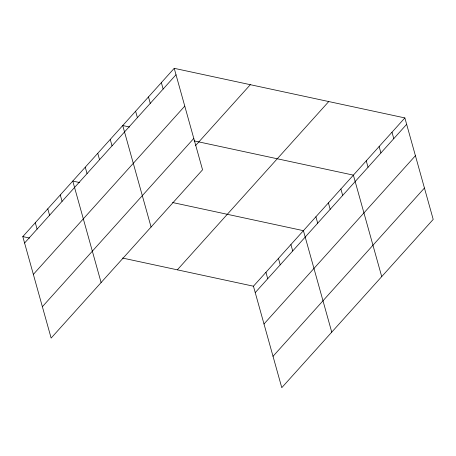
<?xml version="1.0" encoding="UTF-8"?>
<svg xmlns="http://www.w3.org/2000/svg" width="456" height="456" viewBox="0 0 456 456"><rect width="100%" height="100%" fill="white"/><g stroke="black" fill="none" stroke-linecap="round" stroke-linejoin="round"><path stroke-width="0.68" d="M174.22 68.326L202.555 169.803L51.135 338.078L22.8 236.601L174.22 68.326L404.865 117.922L433.2 219.399L281.779 387.674L253.445 286.197L404.865 117.922M24.59 243.014L176.01 74.738M33.351 274.387L184.771 106.111M42.374 306.711L193.794 138.43M195.613 145.504L250.333 84.691M177.333 269.832L328.753 101.551M255.235 292.609L406.655 124.334M263.995 323.982L415.416 155.707M273.019 356.307L424.439 188.032M129.532 126.996L122.738 125.537L151.073 227.02M194.096 140.881L353.383 175.132L381.718 276.615M79.566 182.531L72.772 181.066L101.101 282.549M172.545 202.521L303.411 230.668L331.746 332.145M22.8 236.601L29.594 238.06M122.573 258.056L253.445 286.197M391.995 132.223L393.784 138.641M379.124 146.53L380.914 152.942M366.253 160.831L368.043 167.244M340.888 189.018L342.684 195.43M328.4 202.897L330.19 209.315M315.905 216.782L317.695 223.201M290.922 244.547L292.712 250.965M278.428 258.432L280.218 264.845M265.939 272.312L267.729 278.73M161.35 82.627L163.14 89.04M148.479 96.928L150.269 103.347M135.609 111.235L137.398 117.648M110.244 139.422L112.039 145.834M97.755 153.301L99.545 159.72M85.261 167.187L87.05 173.599M60.277 194.951L62.067 201.37M47.783 208.837L49.579 215.249M35.294 222.716L37.084 229.134"/></g></svg>
